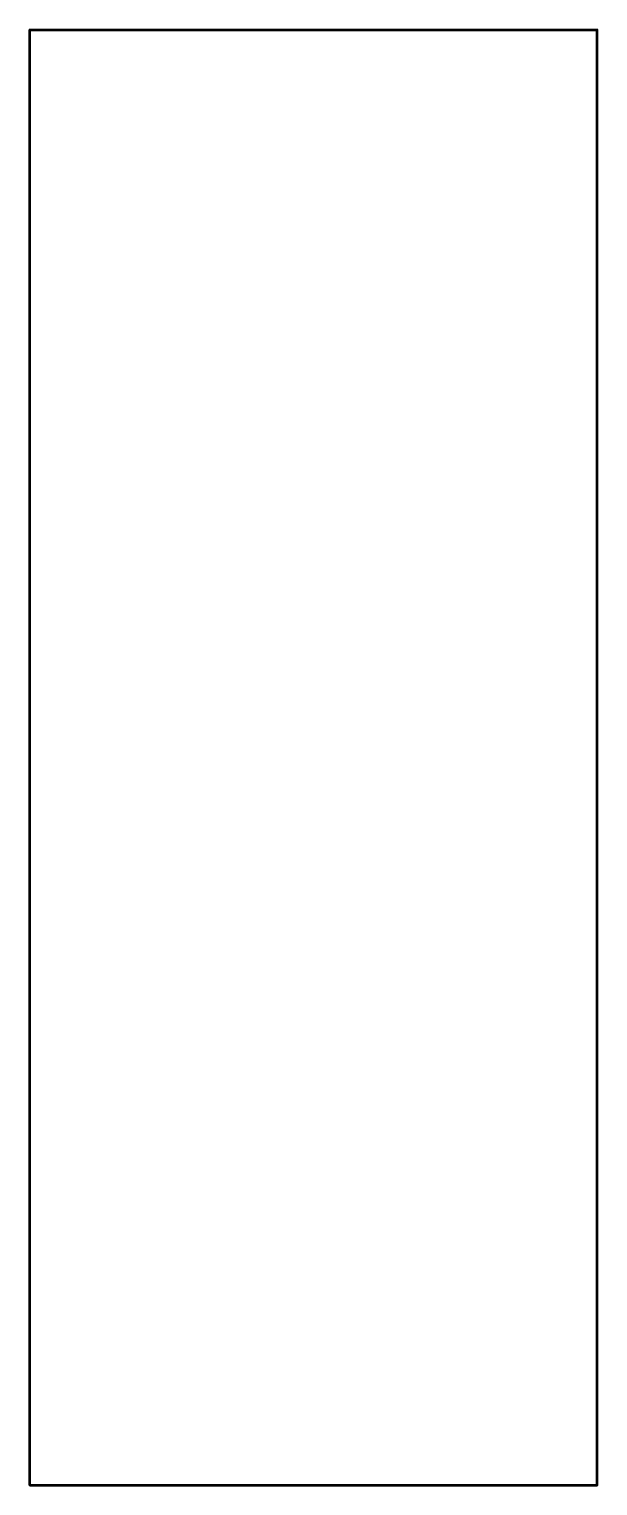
# Model space of a CAD drawing. Extents: x 204 to 243, y -207 to -107.
import ezdxf

# ---------------------------------------------------------------- set-up
doc = ezdxf.new("R2010")
doc.units = 0
doc.header["$MEASUREMENT"] = 0
doc.layers.add('BLACK', color=250, linetype='CONTINUOUS')

msp = doc.modelspace()

# ---------------------------------------------------------------- linework, layer by layer
at = {"layer": 'BLACK'}
for p, q in [((203.95, -207), (203.95, -107)), ((204, -106.95), (243, -106.95)), ((204, -107.05), (243, -107.05)), ((204.05, -207), (204.05, -107)), ((242.95, -207), (242.95, -107)), ((243.05, -207), (243.05, -107)), ((204, -206.95), (243, -206.95)), ((204, -207.05), (243, -207.05))]:
    msp.add_line(p, q, dxfattribs=at)
for centre, start, end in [((204, -107), 360, 540), ((204, -107), 90, 270), ((243, -107), 360, 540), ((243, -107), 270, 450), ((204, -207), 90, 270), ((204, -207), 180, 360), ((243, -207), 180, 360), ((243, -207), 270, 450)]:
    msp.add_arc(centre, 0.05, start, end, dxfattribs=at)

doc.saveas('drawing.dxf')
